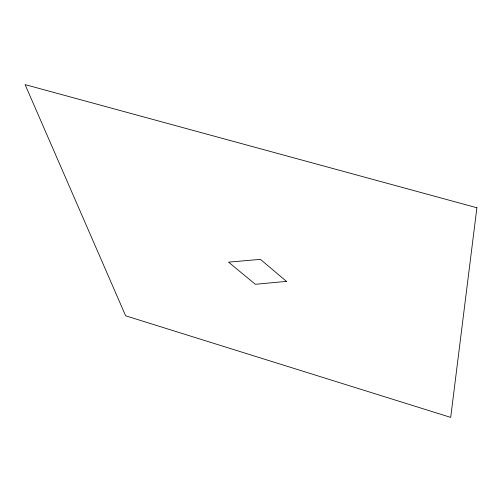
<?xml version="1.0" encoding="UTF-8"?>
<svg xmlns="http://www.w3.org/2000/svg" width="502" height="502" viewBox="0 0 502 502"><rect width="100%" height="100%" fill="white"/><g stroke="black" fill="none" stroke-linecap="round" stroke-linejoin="round"><path stroke-width="0.75" d="M476.9 207.759L450.696 417.394L125.644 315.808L25.1 84.606L476.9 207.759M286.491 281.396L255.355 284.283L228.542 262.151L260.425 259.346L286.491 281.396"/></g></svg>
